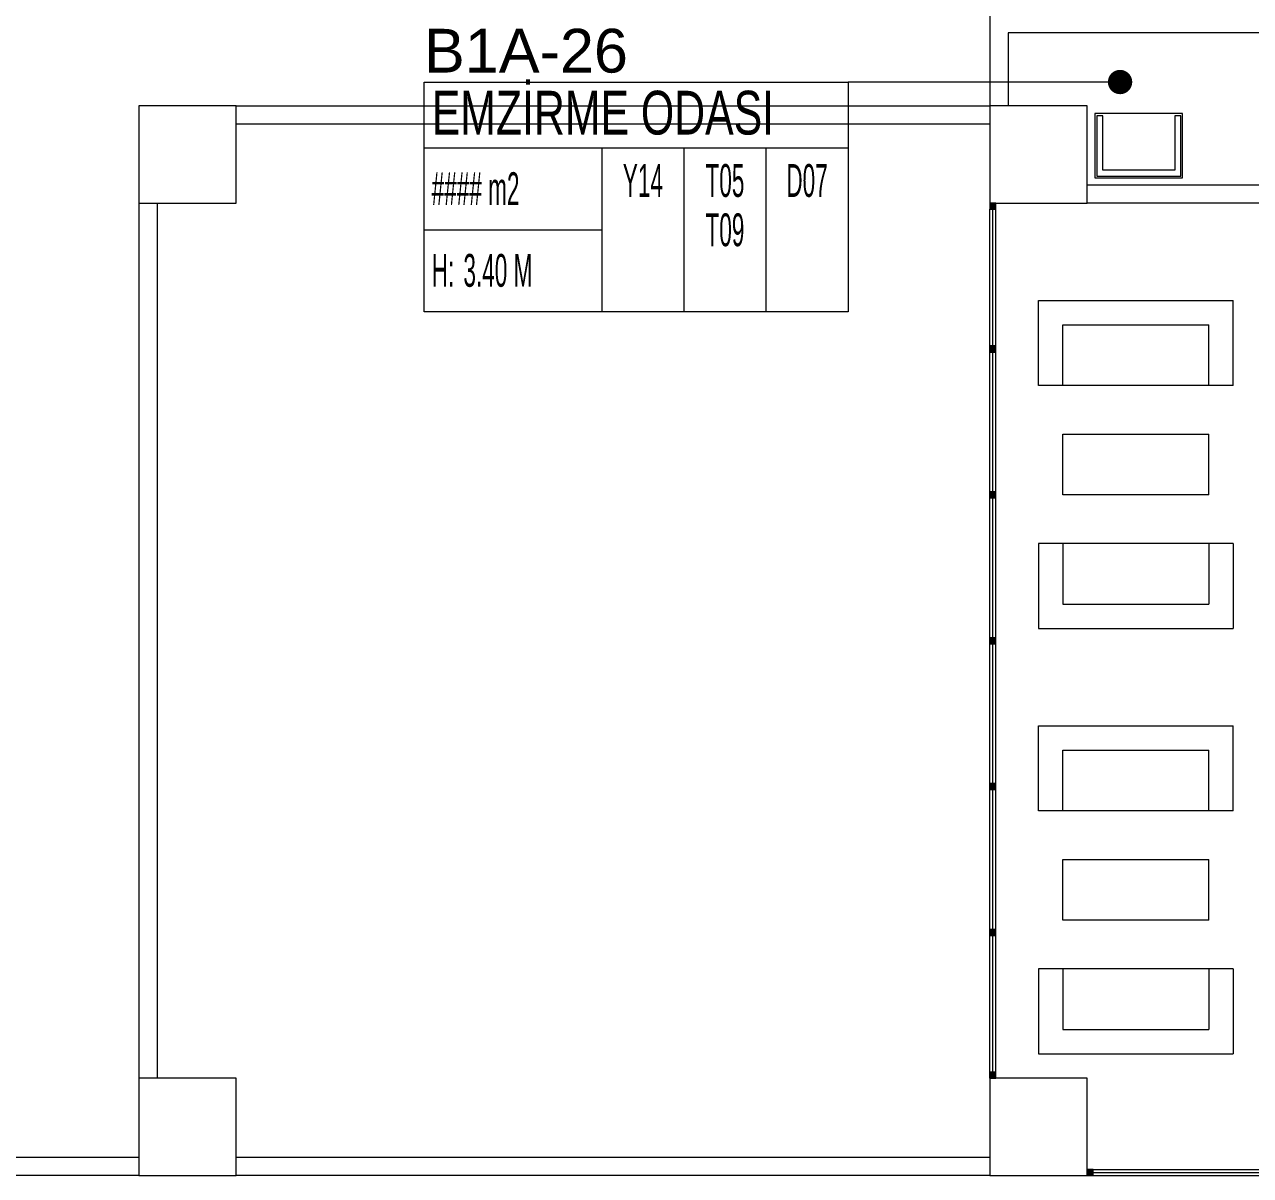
# Model space of a CAD drawing. Header units: metres. Extents: x -13545 to 152404, y -11890 to 28436.
# Drawn here: x 87008 to 88017, y 800 to 1747 of the extents above; entities that cross this region are included whole.
import ezdxf
from ezdxf.enums import TextEntityAlignment as Align

# ---------------------------------------------------------------- set-up
doc = ezdxf.new("R2010")
doc.units = ezdxf.units.M
doc.header["$LTSCALE"] = 100
doc.header["$MEASUREMENT"] = 0
doc.layers.get('0').update_dxf_attribs({"color": 9, "lineweight": 9})
for name, color, linetype, lineweight in [('00', 9, 'Continuous', 9), ('01', 9, 'Continuous', 9), ('05', 9, 'Continuous', 9), ('06D', 9, 'Continuous', 9), ('10', 9, 'Continuous', 9), ('15', 9, 'Continuous', 9), ('21_mahal200', 9, 'Continuous', 9)]:
    doc.layers.add(name, color=color, linetype=linetype, lineweight=lineweight)
doc.styles.add('Arial', font='arial.ttf', dxfattribs={"height": 2.5})
doc.styles.add('MuuM_TEXT-STANDART', font='ARIALN.TTF')
doc.dimstyles.new('MuuM_DIM200', dxfattribs={"dimscale": 20, "dimtxt": 2, "dimasz": 1, "dimexe": 1, "dimexo": 1, "dimgap": 1, "dimtad": 1, "dimdec": 1, "dimrnd": 0.5, "dimdsep": 46, "dimtxsty": 'MuuM_TEXT-STANDART', "dimblk": 'ARCHTICK', "dimcen": 0, "dimdle": 0.15, "dimclrd": 256, "dimclre": 256, "dimclrt": 256, "dimadec": 0, "dimazin": 0, "dimtfac": 5, "dimtdec": 1, "dimtix": 1, "dimtmove": 2, "dimatfit": 3, "dimldrblk": 'DOT', "dimfxl": 3, "dimfxlon": 1, "dimtolj": 1, "dimlwd": -1, "dimlwe": -1, "dimarcsym": 0})

# ---------------------------------------------------------------- blocks, each defined once
blk = doc.blocks.new('p-kolon_80x80')
blk.add_lwpolyline([(-40, -40), (40, -40), (40, 40), (-40, 40)], close=True)
blk = doc.blocks.new('1.Bod.Ara.Sitatik Elk')
at = {"layer": '01'}
for p in [(3000, -6990), (3700, -6990), (3000, -7790), (3700, -7790)]:
    blk.add_blockref('p-kolon_80x80', p, dxfattribs=at)
blk = doc.blocks.new('_ArchTick')
at = {"color": 0, "linetype": 'ByBlock', "const_width": 0.15}
blk.add_lwpolyline([(-0.5, -0.5), (0.5, 0.5)], dxfattribs=at)
blk = doc.blocks.new('_Dot')
at = {"color": 0, "linetype": 'ByBlock', "lineweight": -2}
blk.add_line((-0.5, 0), (-1, 0), dxfattribs=at)
at = {"color": 0, "linetype": 'ByBlock', "const_width": 0.5}
blk.add_lwpolyline([(-0.25, 0, 1), (0.25, 0, 1)], format="xyb", close=True, dxfattribs=at)
blk = doc.blocks.new('0_roomno2')
blk.add_lwpolyline([(19.375, -10.5), (0, -10.5), (0, 0), (19.375, 0)], close=True)
for points in [[(0, -3), (19.375, -3)], [(8.125, -3), (8.125, -10.5)], [(11.875, -3), (11.875, -10.5)], [(15.625, -3), (15.625, -10.5)], [(0, -6.75), (8.125, -6.75)]]:
    blk.add_lwpolyline(points)
at = {"style": 'MuuM_TEXT-STANDART', "width": 0.6}
blk.add_text('H:', height=1.5, dxfattribs=at).set_placement((0.35, -8.608), align=Align.MIDDLE_LEFT)
at = {"style": 'Arial'}
blk.add_attdef('ODANO', (0, 1.17), '', height=2, dxfattribs=at)
blk.add_attdef('MEKANADI', text='', height=2, dxfattribs=at).set_placement((0.35, -3), align=Align.BOTTOM_LEFT)
at = {"style": 'MuuM_TEXT-STANDART', "width": 0.6}
for tag, p in [('YER01', (10, -4.5)), ('TAVAN01', (13.75, -4.5)), ('DUVAR01', (17.5, -4.5)), ('YER02', (10, -6.75)), ('TAVAN02', (13.75, -6.75)), ('DUVAR02', (17.5, -6.75)), ('YER03', (10, -9)), ('TAVAN03', (13.75, -9)), ('DUVAR03', (17.5, -9))]:
    blk.add_attdef(tag, text='', height=1.5, dxfattribs=at).set_placement(p, align=Align.MIDDLE_CENTER)
for tag, p in [('M2', (0.35, -4.875)), ('TEMIZTAVANYUKSEKLIGI', (1.8, -8.608))]:
    blk.add_attdef(tag, text='', height=1.5, dxfattribs=at).set_placement(p, align=Align.MIDDLE_LEFT)
blk = doc.blocks.new('p-tef_porsche')
at = {"linetype": 'Continuous', "lineweight": 13}
for p, q in [((-160, -80), (-160, 80)), ((-90, 80), (-160, 80)), ((-90, 80), (-90, -80)), ((40, 80), (40, -80)), ((40, 80), (110, 80)), ((110, -80), (110, 80)), ((-140, -60), (-140, 60)), ((-90, 60), (-140, 60)), ((-50, -60), (-50, 60)), ((0, 60), (-50, 60)), ((0, 60), (0, -60)), ((40, 60), (90, 60)), ((90, -60), (90, 60)), ((-90, -60), (-140, -60)), ((0, -60), (-50, -60)), ((40, -60), (90, -60)), ((-90, -80), (-160, -80)), ((40, -80), (110, -80))]:
    blk.add_line(p, q, dxfattribs=at)
blk = doc.blocks.new('prf-10x10')
blk.add_lwpolyline([(-5, -5), (5, -5), (5, 5), (-5, 5)], close=True)
at = {"color": 255}
blk.add_solid([(-5, -5), (5, -5), (-5, 5), (5, 5)], dxfattribs=at)
at = {"layer": '10'}
blk.add_point((0, 0), dxfattribs=at)
blk = doc.blocks.new('p-dog-ser-720')
at = {"layer": '06D'}
for points in [[(0, 0), (0, 715)], [(5, 0), (5, 715)]]:
    blk.add_lwpolyline(points, dxfattribs=at)
at = {"layer": '15'}
blk.add_lwpolyline([(2.5, 0), (2.5, 715)], dxfattribs=at)
at = {"layer": '10', "xscale": 0.5, "yscale": 0.5, "rotation": 180}
for p in [(2.5, 717.5), (2.5, 600), (2.5, 480), (2.5, 360), (2.5, 240), (2.5, 120), (2.5, 2.5)]:
    blk.add_blockref('prf-10x10', p, dxfattribs=at)
blk = doc.blocks.new('p-dog-ser-620')
at = {"layer": '06D'}
for points in [[(-620, 5), (-5, 5)], [(-620, 0), (-5, 0)]]:
    blk.add_lwpolyline(points, dxfattribs=at)
at = {"layer": '15'}
blk.add_lwpolyline([(-620, 2.5), (-5, 2.5)], dxfattribs=at)
at = {"layer": '10', "xscale": 0.5, "yscale": 0.5, "rotation": 90}
for p in [(-617.5, 2.5), (-460, 2.5), (-305, 2.5), (-155, 2.5), (-2.5, 2.5)]:
    blk.add_blockref('prf-10x10', p, dxfattribs=at)
blk = doc.blocks.new('p-bebek bakım masası')
at = {"layer": '05'}
blk.add_lwpolyline([(-36, -53), (-36, 0), (36, 0), (36, -53), (-36, -53)], dxfattribs=at)
at = {"layer": '05', "elevation": 0}
for points in [[(-34.5, -51), (-34.5, -1.3), (34.8, -1.3), (34.8, -51), (29.8, -51), (29.8, -6.3)], [(-29.5, -6.3), (-29.5, -51), (-34.5, -51)], [(29.8, -6.3), (-29.5, -6.3)]]:
    blk.add_lwpolyline(points, dxfattribs=at)
blk = doc.blocks.new('1.Bod.Ara.Mimari Elk')
at = {"layer": '00'}
for points in [[(3660, -6660), (3660, -6660), (3660, -6950)], [(3910, -6832.5), (3910, -6910), (3895, -6910), (3895, -6890), (3675, -6890), (3675, -6950)], [(3740, -7015), (3895, -7015), (3895, -7000), (3910, -7000), (3910, -7030), (3740, -7030)]]:
    blk.add_lwpolyline(points, dxfattribs=at)
for points in [[(2340, -7815), (2960, -7815), (2960, -7830), (2340, -7830)], [(3040, -7815), (3660, -7815), (3660, -7830), (3040, -7830)]]:
    blk.add_lwpolyline(points, close=True, dxfattribs=at)
at = {"layer": '06D'}
blk.add_lwpolyline([(3040, -6950), (3660, -6950), (3660, -6965), (3040, -6965)], close=True, dxfattribs=at)
for points in [[(2960, -7030), (2960, -7750)], [(2975, -7030), (2975, -7750)]]:
    blk.add_lwpolyline(points, dxfattribs=at)
blk.add_blockref('p-dog-ser-720', (3660, -7750))
at = {"layer": '05', "xscale": -1, "rotation": 180}
blk.add_blockref('p-bebek bakım masası', (3782.33, -7009.23), dxfattribs=at)
at = {"layer": '05', "lineweight": 15, "rotation": 270}
for p in [(3780, -7270.01), (3780, -7620.01)]:
    blk.add_blockref('p-tef_porsche', p, dxfattribs=at)
at = {"layer": '10'}
blk.add_blockref('p-dog-ser-620', (4360, -7830), dxfattribs=at)
at = {"layer": '21_mahal200'}
ref = blk.add_blockref('0_roomno2', (3194.59, -6930.35), dxfattribs=dict(at, xscale=18, yscale=18, zscale=18))
ref.add_attrib('ODANO', 'B1A-26', (3194.59, -6922.57), dxfattribs={"layer": '0', "height": 36, "style": 'Arial'})
ref.add_attrib('MEKANADI', 'EMZİRME ODASI', dxfattribs={"layer": '0', "height": 36, "style": 'Arial', "width": 0.7}).set_placement((3200.89, -6984.35), align=Align.BOTTOM_LEFT)
ref.add_attrib('M2', '#### m2', dxfattribs={"layer": '0', "height": 27, "style": 'MuuM_TEXT-STANDART', "width": 0.6}).set_placement((3200.89, -7018.1), align=Align.MIDDLE_LEFT)
ref.add_attrib('TEMIZTAVANYUKSEKLIGI', '3.40 M', dxfattribs={"layer": '0', "height": 27, "style": 'MuuM_TEXT-STANDART', "width": 0.6}).set_placement((3226.99, -7085.3), align=Align.MIDDLE_LEFT)
ref.add_attrib('YER01', 'Y14', dxfattribs={"layer": '0', "height": 27, "style": 'MuuM_TEXT-STANDART', "width": 0.6}).set_placement((3374.59, -7011.35), align=Align.MIDDLE_CENTER)
ref.add_attrib('TAVAN01', 'T05', dxfattribs={"layer": '0', "height": 27, "style": 'MuuM_TEXT-STANDART', "width": 0.6}).set_placement((3442.09, -7011.35), align=Align.MIDDLE_CENTER)
ref.add_attrib('DUVAR01', 'D07', dxfattribs={"layer": '0', "height": 27, "style": 'MuuM_TEXT-STANDART', "width": 0.6}).set_placement((3509.59, -7011.35), align=Align.MIDDLE_CENTER)
ref.add_attrib('TAVAN02', 'T09', dxfattribs={"layer": '0', "height": 27, "style": 'MuuM_TEXT-STANDART', "width": 0.6}).set_placement((3442.09, -7051.91), align=Align.MIDDLE_CENTER)
blk.add_leader([(3767.06, -6930.35), (3543.34, -6930.35)], dimstyle='MuuM_DIM200', override={"dimasz": 1, "dimfxl": 10}, dxfattribs=at)

msp = doc.modelspace()

# ---------------------------------------------------------------- block references
for name in ['1.Bod.Ara.Mimari Elk', '1.Bod.Ara.Sitatik Elk']:
    msp.add_blockref(name, (84142.2, 8630))

doc.saveas('drawing.dxf')
